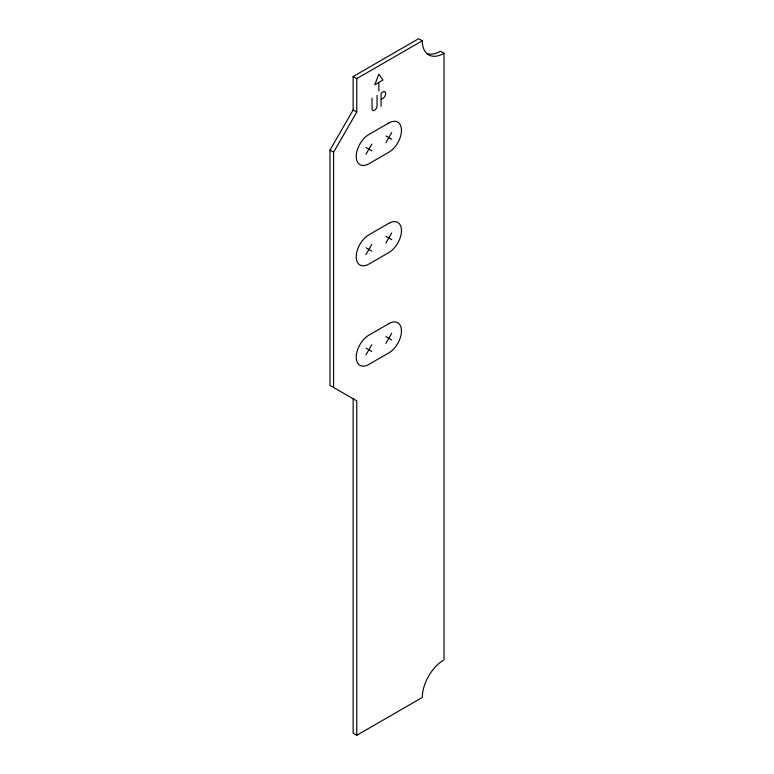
<?xml version="1.0" encoding="UTF-8"?>
<svg xmlns="http://www.w3.org/2000/svg" width="774" height="774" viewBox="0 0 774 774"><rect width="100%" height="100%" fill="white"/><g stroke="black" fill="none" stroke-linecap="round" stroke-linejoin="round"><path stroke-width="1.16" d="M356.766 735.3L356.766 400.864L329.976 385.404L329.976 150.098L353.147 109.966L353.147 76.529L418.676 38.7L422.294 40.79A30.718 17.734 -60 0 0 444.024 53.329L444.024 659.845A30.718 17.734 -60 0 0 422.294 697.471L356.766 735.3L353.147 733.21L353.147 398.774M333.594 387.493L333.594 152.188L356.766 112.056L356.766 78.619L422.294 40.79M365.976 154.19L371.82 144.061M385.887 142.697L391.731 132.567M365.976 254.53L371.82 244.4M385.887 243.026L391.731 232.897M365.976 354.86L371.82 344.73M385.887 343.366L391.731 333.236M378.563 82.605L374.751 84.801L378.854 74.236L382.956 80.07L378.854 82.441L378.854 90.955M381.369 99.295L382.869 98.433A3.947 2.283 -60 0 0 385.655 93.596A3.947 2.283 -60 0 0 382.869 91.98L382.443 92.232A1.916 1.113 -60 0 0 381.079 94.583L381.079 106.386M444.024 53.329L440.406 51.239A30.718 17.734 -60 0 1 427.161 53.687M353.147 76.529L356.766 78.619M353.147 109.966L356.766 112.056M385.887 135.943L391.731 139.32M365.976 147.437L371.82 150.814M329.976 150.098L333.594 152.188M385.887 236.273L391.731 239.65M365.976 247.777L371.82 251.153M385.887 336.613L391.731 339.989M365.976 348.107L371.82 351.483M377.064 95.337L377.064 105.97A3.541 2.041 -60 0 1 374.558 110.305A3.541 2.041 -60 0 1 372.052 108.863L372.052 98.23M388.809 122.998L368.898 134.492A17.918 10.343 -60 0 0 356.224 156.445A17.918 10.343 -60 0 0 368.898 163.759L388.809 152.265A17.918 10.343 -60 0 0 401.483 130.313A17.918 10.343 -60 0 0 388.809 122.998M388.809 223.328L368.898 234.832A17.918 10.343 -60 0 0 356.224 256.774A17.918 10.343 -60 0 0 368.898 264.089L388.809 252.595A17.918 10.343 -60 0 0 401.483 230.652A17.918 10.343 -60 0 0 388.809 223.328M388.809 323.667L368.898 335.161A17.918 10.343 -60 0 0 356.224 357.104A17.918 10.343 -60 0 0 368.898 364.428L388.809 352.925A17.918 10.343 -60 0 0 401.483 330.982A17.918 10.343 -60 0 0 388.809 323.667"/></g></svg>
